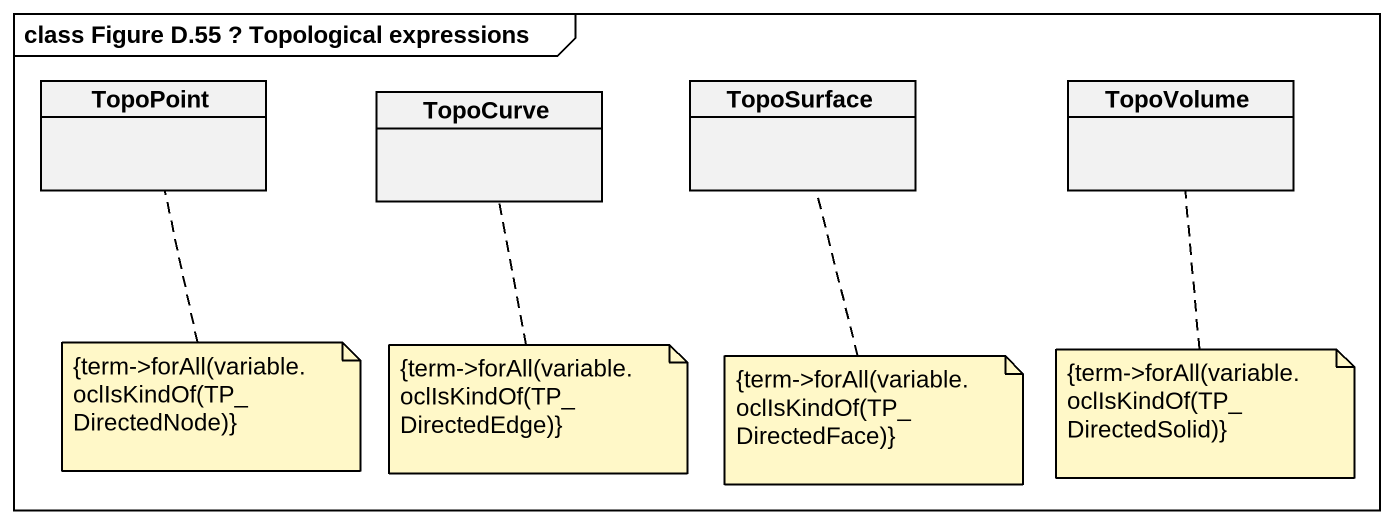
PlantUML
@startuml
mainframe class Figure D.55 ? Topological expressions
hide circle
hide empty members
class TopoPoint
class TopoCurve
class TopoSurface
class TopoVolume
note bottom of TopoPoint : {term->forAll(variable.oclIsKindOf(TP_DirectedNode)}
note bottom of TopoCurve : {term->forAll(variable.oclIsKindOf(TP_DirectedEdge)}
note bottom of TopoSurface : {term->forAll(variable.oclIsKindOf(TP_DirectedFace)}
note bottom of TopoVolume : {term->forAll(variable.oclIsKindOf(TP_DirectedSolid)}
@enduml
